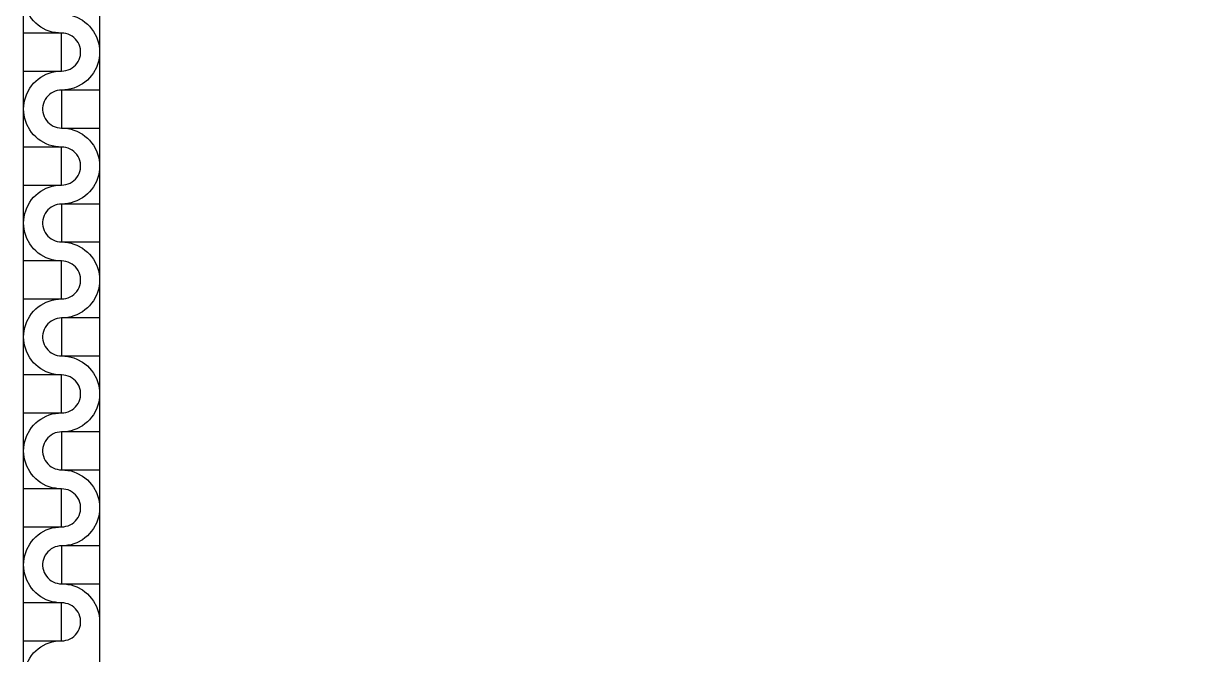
# Model space of a CAD drawing. Extents: x 190.8 to 267.1, y 124 to 174.8.
# Drawn here: x 228.885 to 231.062, y 152.776 to 153.938 of the extents above; entities that cross this region are included whole.
import ezdxf

# ---------------------------------------------------------------- set-up
doc = ezdxf.new("R2010")
doc.units = 0
doc.header["$MEASUREMENT"] = 0

msp = doc.modelspace()

# ---------------------------------------------------------------- linework, layer by layer
for points in [[(228.8846, 152.7506), (228.8846, 154.8106)], [(231.1275, 154.8106), (229.0246, 154.8106), (229.0246, 152.7506)], [(228.9546, 153.9206), (228.9489, 153.9208), (228.9431, 153.9216), (228.9374, 153.9226), (228.9319, 153.9243), (228.9264, 153.9263), (228.9164, 153.9318), (228.9116, 153.9353), (228.9071, 153.9391), (228.9031, 153.9431), (228.8994, 153.9476), (228.8959, 153.9523), (228.8904, 153.9623), (228.8884, 153.9678), (228.8866, 153.9733), (228.8856, 153.9791), (228.8849, 153.9848), (228.8846, 153.9906)], [(228.9546, 153.9556), (228.9604, 153.9553), (228.9661, 153.9546), (228.9719, 153.9536), (228.9774, 153.9518), (228.9829, 153.9498), (228.9929, 153.9443), (228.9976, 153.9408), (229.0021, 153.9371), (229.0061, 153.9331), (229.0099, 153.9286), (229.0134, 153.9238), (229.0189, 153.9138), (229.0209, 153.9083), (229.0226, 153.9028), (229.0236, 153.8971), (229.0244, 153.8913), (229.0246, 153.8856)], [(228.8846, 153.8506), (228.9546, 153.8506), (228.9546, 153.9206), (228.8846, 153.9206)], [(228.9546, 153.8506), (228.9586, 153.8508), (228.9626, 153.8516), (228.9666, 153.8526), (228.9704, 153.8543), (228.9739, 153.8563), (228.9771, 153.8588), (228.9801, 153.8616), (228.9826, 153.8646), (228.9849, 153.8681), (228.9869, 153.8718), (228.9881, 153.8756), (228.9891, 153.8796), (228.9896, 153.8836), (228.9896, 153.8876), (228.9891, 153.8916), (228.9881, 153.8956), (228.9869, 153.8996), (228.9849, 153.9031), (228.9826, 153.9066), (228.9801, 153.9096), (228.9771, 153.9123), (228.9739, 153.9148), (228.9704, 153.9168), (228.9666, 153.9186), (228.9626, 153.9196), (228.9586, 153.9203), (228.9546, 153.9206)], [(229.0246, 153.8856), (229.0244, 153.8798), (229.0236, 153.8741), (229.0226, 153.8683), (229.0209, 153.8628), (229.0189, 153.8573), (229.0134, 153.8473), (229.0099, 153.8426), (229.0061, 153.8381), (229.0021, 153.8341), (228.9976, 153.8303), (228.9929, 153.8268), (228.9829, 153.8213), (228.9774, 153.8193), (228.9719, 153.8176), (228.9661, 153.8166), (228.9604, 153.8158), (228.9546, 153.8156)], [(228.8846, 153.7806), (228.8849, 153.7863), (228.8856, 153.7921), (228.8866, 153.7978), (228.8884, 153.8033), (228.8904, 153.8088), (228.8959, 153.8188), (228.8994, 153.8236), (228.9031, 153.8281), (228.9071, 153.8321), (228.9116, 153.8358), (228.9164, 153.8393), (228.9264, 153.8448), (228.9319, 153.8468), (228.9374, 153.8486), (228.9431, 153.8496), (228.9489, 153.8503), (228.9546, 153.8506)], [(228.9546, 153.8156), (228.9506, 153.8153), (228.9466, 153.8146), (228.9426, 153.8136), (228.9389, 153.8118), (228.9354, 153.8098), (228.9321, 153.8073), (228.9291, 153.8046), (228.9266, 153.8016), (228.9244, 153.7981), (228.9224, 153.7943), (228.9211, 153.7906), (228.9201, 153.7866), (228.9196, 153.7826), (228.9196, 153.7786), (228.9201, 153.7746), (228.9211, 153.7706), (228.9224, 153.7666), (228.9244, 153.7631), (228.9266, 153.7596), (228.9291, 153.7566), (228.9321, 153.7538), (228.9354, 153.7513), (228.9389, 153.7493), (228.9426, 153.7476), (228.9466, 153.7466), (228.9506, 153.7458), (228.9546, 153.7456)], [(229.0246, 153.8156), (228.9546, 153.8156), (228.9546, 153.7456), (229.0246, 153.7456)], [(228.9546, 153.7106), (228.9489, 153.7108), (228.9431, 153.7116), (228.9374, 153.7126), (228.9319, 153.7143), (228.9264, 153.7163), (228.9164, 153.7218), (228.9116, 153.7253), (228.9071, 153.7291), (228.9031, 153.7331), (228.8994, 153.7376), (228.8959, 153.7423), (228.8904, 153.7523), (228.8884, 153.7578), (228.8866, 153.7633), (228.8856, 153.7691), (228.8849, 153.7748), (228.8846, 153.7806)], [(228.9546, 153.7456), (228.9604, 153.7453), (228.9661, 153.7446), (228.9719, 153.7436), (228.9774, 153.7418), (228.9829, 153.7398), (228.9929, 153.7343), (228.9976, 153.7308), (229.0021, 153.7271), (229.0061, 153.7231), (229.0099, 153.7186), (229.0134, 153.7138), (229.0189, 153.7038), (229.0209, 153.6983), (229.0226, 153.6928), (229.0236, 153.6871), (229.0244, 153.6813), (229.0246, 153.6756)], [(228.8846, 153.6406), (228.9546, 153.6406), (228.9546, 153.7106), (228.8846, 153.7106)], [(228.9546, 153.6406), (228.9586, 153.6408), (228.9626, 153.6416), (228.9666, 153.6426), (228.9704, 153.6443), (228.9739, 153.6463), (228.9771, 153.6488), (228.9801, 153.6516), (228.9826, 153.6546), (228.9849, 153.6581), (228.9869, 153.6618), (228.9881, 153.6656), (228.9891, 153.6696), (228.9896, 153.6736), (228.9896, 153.6776), (228.9891, 153.6816), (228.9881, 153.6856), (228.9869, 153.6896), (228.9849, 153.6931), (228.9826, 153.6966), (228.9801, 153.6996), (228.9771, 153.7023), (228.9739, 153.7048), (228.9704, 153.7068), (228.9666, 153.7086), (228.9626, 153.7096), (228.9586, 153.7103), (228.9546, 153.7106)], [(229.0246, 153.6756), (229.0244, 153.6698), (229.0236, 153.6641), (229.0226, 153.6583), (229.0209, 153.6528), (229.0189, 153.6473), (229.0134, 153.6373), (229.0099, 153.6326), (229.0061, 153.6281), (229.0021, 153.6241), (228.9976, 153.6203), (228.9929, 153.6168), (228.9829, 153.6113), (228.9774, 153.6093), (228.9719, 153.6076), (228.9661, 153.6066), (228.9604, 153.6058), (228.9546, 153.6056)], [(228.8846, 153.5706), (228.8849, 153.5763), (228.8856, 153.5821), (228.8866, 153.5878), (228.8884, 153.5933), (228.8904, 153.5988), (228.8959, 153.6088), (228.8994, 153.6136), (228.9031, 153.6181), (228.9071, 153.6221), (228.9116, 153.6258), (228.9164, 153.6293), (228.9264, 153.6348), (228.9319, 153.6368), (228.9374, 153.6386), (228.9431, 153.6396), (228.9489, 153.6403), (228.9546, 153.6406)], [(228.9546, 153.6056), (228.9506, 153.6053), (228.9466, 153.6046), (228.9426, 153.6036), (228.9389, 153.6018), (228.9354, 153.5998), (228.9321, 153.5973), (228.9291, 153.5946), (228.9266, 153.5916), (228.9244, 153.5881), (228.9224, 153.5843), (228.9211, 153.5806), (228.9201, 153.5766), (228.9196, 153.5726), (228.9196, 153.5686), (228.9201, 153.5646), (228.9211, 153.5606), (228.9224, 153.5566), (228.9244, 153.5531), (228.9266, 153.5496), (228.9291, 153.5466), (228.9321, 153.5438), (228.9354, 153.5413), (228.9389, 153.5393), (228.9426, 153.5376), (228.9466, 153.5366), (228.9506, 153.5358), (228.9546, 153.5356)], [(229.0246, 153.6056), (228.9546, 153.6056), (228.9546, 153.5356), (229.0246, 153.5356)], [(228.9546, 153.5006), (228.9489, 153.5008), (228.9431, 153.5016), (228.9374, 153.5026), (228.9319, 153.5043), (228.9264, 153.5063), (228.9164, 153.5118), (228.9116, 153.5153), (228.9071, 153.5191), (228.9031, 153.5231), (228.8994, 153.5276), (228.8959, 153.5323), (228.8904, 153.5423), (228.8884, 153.5478), (228.8866, 153.5533), (228.8856, 153.5591), (228.8849, 153.5648), (228.8846, 153.5706)], [(228.9546, 153.5356), (228.9604, 153.5353), (228.9661, 153.5346), (228.9719, 153.5336), (228.9774, 153.5318), (228.9829, 153.5298), (228.9929, 153.5243), (228.9976, 153.5208), (229.0021, 153.5171), (229.0061, 153.5131), (229.0099, 153.5086), (229.0134, 153.5038), (229.0189, 153.4938), (229.0209, 153.4883), (229.0226, 153.4828), (229.0236, 153.4771), (229.0244, 153.4713), (229.0246, 153.4656)], [(228.8846, 153.4306), (228.9546, 153.4306), (228.9546, 153.5006), (228.8846, 153.5006)], [(228.9546, 153.4306), (228.9586, 153.4308), (228.9626, 153.4316), (228.9666, 153.4326), (228.9704, 153.4343), (228.9739, 153.4363), (228.9771, 153.4388), (228.9801, 153.4416), (228.9826, 153.4446), (228.9849, 153.4481), (228.9869, 153.4518), (228.9881, 153.4556), (228.9891, 153.4596), (228.9896, 153.4636), (228.9896, 153.4676), (228.9891, 153.4716), (228.9881, 153.4756), (228.9869, 153.4796), (228.9849, 153.4831), (228.9826, 153.4866), (228.9801, 153.4896), (228.9771, 153.4923), (228.9739, 153.4948), (228.9704, 153.4968), (228.9666, 153.4986), (228.9626, 153.4996), (228.9586, 153.5003), (228.9546, 153.5006)], [(229.0246, 153.4656), (229.0244, 153.4598), (229.0236, 153.4541), (229.0226, 153.4483), (229.0209, 153.4428), (229.0189, 153.4373), (229.0134, 153.4273), (229.0099, 153.4226), (229.0061, 153.4181), (229.0021, 153.4141), (228.9976, 153.4103), (228.9929, 153.4068), (228.9829, 153.4013), (228.9774, 153.3993), (228.9719, 153.3976), (228.9661, 153.3966), (228.9604, 153.3958), (228.9546, 153.3956)], [(228.8846, 153.3606), (228.8849, 153.3663), (228.8856, 153.3721), (228.8866, 153.3778), (228.8884, 153.3833), (228.8904, 153.3888), (228.8959, 153.3988), (228.8994, 153.4036), (228.9031, 153.4081), (228.9071, 153.4121), (228.9116, 153.4158), (228.9164, 153.4193), (228.9264, 153.4248), (228.9319, 153.4268), (228.9374, 153.4286), (228.9431, 153.4296), (228.9489, 153.4303), (228.9546, 153.4306)], [(228.9546, 153.3956), (228.9506, 153.3953), (228.9466, 153.3946), (228.9426, 153.3936), (228.9389, 153.3918), (228.9354, 153.3898), (228.9321, 153.3873), (228.9291, 153.3846), (228.9266, 153.3816), (228.9244, 153.3781), (228.9224, 153.3743), (228.9211, 153.3706), (228.9201, 153.3666), (228.9196, 153.3626), (228.9196, 153.3586), (228.9201, 153.3546), (228.9211, 153.3506), (228.9224, 153.3466), (228.9244, 153.3431), (228.9266, 153.3396), (228.9291, 153.3366), (228.9321, 153.3338), (228.9354, 153.3313), (228.9389, 153.3293), (228.9426, 153.3276), (228.9466, 153.3266), (228.9506, 153.3258), (228.9546, 153.3256)], [(229.0246, 153.3956), (228.9546, 153.3956), (228.9546, 153.3256), (229.0246, 153.3256)], [(228.9546, 153.2906), (228.9489, 153.2908), (228.9431, 153.2916), (228.9374, 153.2926), (228.9319, 153.2943), (228.9264, 153.2963), (228.9164, 153.3018), (228.9116, 153.3053), (228.9071, 153.3091), (228.9031, 153.3131), (228.8994, 153.3176), (228.8959, 153.3223), (228.8904, 153.3323), (228.8884, 153.3378), (228.8866, 153.3433), (228.8856, 153.3491), (228.8849, 153.3548), (228.8846, 153.3606)], [(228.9546, 153.3256), (228.9604, 153.3253), (228.9661, 153.3246), (228.9719, 153.3236), (228.9774, 153.3218), (228.9829, 153.3198), (228.9929, 153.3143), (228.9976, 153.3108), (229.0021, 153.3071), (229.0061, 153.3031), (229.0099, 153.2986), (229.0134, 153.2938), (229.0189, 153.2838), (229.0209, 153.2783), (229.0226, 153.2728), (229.0236, 153.2671), (229.0244, 153.2613), (229.0246, 153.2556)], [(228.8846, 153.2206), (228.9546, 153.2206), (228.9546, 153.2906), (228.8846, 153.2906)], [(228.9546, 153.2206), (228.9586, 153.2208), (228.9626, 153.2216), (228.9666, 153.2226), (228.9704, 153.2243), (228.9739, 153.2263), (228.9771, 153.2288), (228.9801, 153.2316), (228.9826, 153.2346), (228.9849, 153.2381), (228.9869, 153.2418), (228.9881, 153.2456), (228.9891, 153.2496), (228.9896, 153.2536), (228.9896, 153.2576), (228.9891, 153.2616), (228.9881, 153.2656), (228.9869, 153.2696), (228.9849, 153.2731), (228.9826, 153.2766), (228.9801, 153.2796), (228.9771, 153.2823), (228.9739, 153.2848), (228.9704, 153.2868), (228.9666, 153.2886), (228.9626, 153.2896), (228.9586, 153.2903), (228.9546, 153.2906)], [(229.0246, 153.2556), (229.0244, 153.2498), (229.0236, 153.2441), (229.0226, 153.2383), (229.0209, 153.2328), (229.0189, 153.2273), (229.0134, 153.2173), (229.0099, 153.2126), (229.0061, 153.2081), (229.0021, 153.2041), (228.9976, 153.2003), (228.9929, 153.1968), (228.9829, 153.1913), (228.9774, 153.1893), (228.9719, 153.1876), (228.9661, 153.1866), (228.9604, 153.1858), (228.9546, 153.1856)], [(228.8846, 153.1506), (228.8849, 153.1563), (228.8856, 153.1621), (228.8866, 153.1678), (228.8884, 153.1733), (228.8904, 153.1788), (228.8959, 153.1888), (228.8994, 153.1936), (228.9031, 153.1981), (228.9071, 153.2021), (228.9116, 153.2058), (228.9164, 153.2093), (228.9264, 153.2148), (228.9319, 153.2168), (228.9374, 153.2186), (228.9431, 153.2196), (228.9489, 153.2203), (228.9546, 153.2206)], [(228.9546, 153.1856), (228.9506, 153.1853), (228.9466, 153.1846), (228.9426, 153.1836), (228.9389, 153.1818), (228.9354, 153.1798), (228.9321, 153.1773), (228.9291, 153.1746), (228.9266, 153.1716), (228.9244, 153.1681), (228.9224, 153.1643), (228.9211, 153.1606), (228.9201, 153.1566), (228.9196, 153.1526), (228.9196, 153.1486), (228.9201, 153.1446), (228.9211, 153.1406), (228.9224, 153.1366), (228.9244, 153.1331), (228.9266, 153.1296), (228.9291, 153.1266), (228.9321, 153.1238), (228.9354, 153.1213), (228.9389, 153.1193), (228.9426, 153.1176), (228.9466, 153.1166), (228.9506, 153.1158), (228.9546, 153.1156)], [(229.0246, 153.1856), (228.9546, 153.1856), (228.9546, 153.1156), (229.0246, 153.1156)], [(228.9546, 153.0806), (228.9489, 153.0808), (228.9431, 153.0816), (228.9374, 153.0826), (228.9319, 153.0843), (228.9264, 153.0863), (228.9164, 153.0918), (228.9116, 153.0953), (228.9071, 153.0991), (228.9031, 153.1031), (228.8994, 153.1076), (228.8959, 153.1123), (228.8904, 153.1223), (228.8884, 153.1278), (228.8866, 153.1333), (228.8856, 153.1391), (228.8849, 153.1448), (228.8846, 153.1506)], [(228.9546, 153.1156), (228.9604, 153.1153), (228.9661, 153.1146), (228.9719, 153.1136), (228.9774, 153.1118), (228.9829, 153.1098), (228.9929, 153.1043), (228.9976, 153.1008), (229.0021, 153.0971), (229.0061, 153.0931), (229.0099, 153.0886), (229.0134, 153.0838), (229.0189, 153.0738), (229.0209, 153.0683), (229.0226, 153.0628), (229.0236, 153.0571), (229.0244, 153.0513), (229.0246, 153.0456)], [(228.8846, 153.0106), (228.9546, 153.0106), (228.9546, 153.0806), (228.8846, 153.0806)], [(228.9546, 153.0106), (228.9586, 153.0108), (228.9626, 153.0116), (228.9666, 153.0126), (228.9704, 153.0143), (228.9739, 153.0163), (228.9771, 153.0188), (228.9801, 153.0216), (228.9826, 153.0246), (228.9849, 153.0281), (228.9869, 153.0318), (228.9881, 153.0356), (228.9891, 153.0396), (228.9896, 153.0436), (228.9896, 153.0476), (228.9891, 153.0516), (228.9881, 153.0556), (228.9869, 153.0596), (228.9849, 153.0631), (228.9826, 153.0666), (228.9801, 153.0696), (228.9771, 153.0723), (228.9739, 153.0748), (228.9704, 153.0768), (228.9666, 153.0786), (228.9626, 153.0796), (228.9586, 153.0803), (228.9546, 153.0806)], [(229.0246, 153.0456), (229.0244, 153.0398), (229.0236, 153.0341), (229.0226, 153.0283), (229.0209, 153.0228), (229.0189, 153.0173), (229.0134, 153.0073), (229.0099, 153.0026), (229.0061, 152.9981), (229.0021, 152.9941), (228.9976, 152.9903), (228.9929, 152.9868), (228.9829, 152.9813), (228.9774, 152.9793), (228.9719, 152.9776), (228.9661, 152.9766), (228.9604, 152.9758), (228.9546, 152.9756)], [(228.8846, 152.9406), (228.8849, 152.9463), (228.8856, 152.9521), (228.8866, 152.9578), (228.8884, 152.9633), (228.8904, 152.9688), (228.8959, 152.9788), (228.8994, 152.9836), (228.9031, 152.9881), (228.9071, 152.9921), (228.9116, 152.9958), (228.9164, 152.9993), (228.9264, 153.0048), (228.9319, 153.0068), (228.9374, 153.0086), (228.9431, 153.0096), (228.9489, 153.0103), (228.9546, 153.0106)], [(228.9546, 152.9756), (228.9506, 152.9753), (228.9466, 152.9746), (228.9426, 152.9736), (228.9389, 152.9718), (228.9354, 152.9698), (228.9321, 152.9673), (228.9291, 152.9646), (228.9266, 152.9616), (228.9244, 152.9581), (228.9224, 152.9543), (228.9211, 152.9506), (228.9201, 152.9466), (228.9196, 152.9426), (228.9196, 152.9386), (228.9201, 152.9346), (228.9211, 152.9306), (228.9224, 152.9266), (228.9244, 152.9231), (228.9266, 152.9196), (228.9291, 152.9166), (228.9321, 152.9138), (228.9354, 152.9113), (228.9389, 152.9093), (228.9426, 152.9076), (228.9466, 152.9066), (228.9506, 152.9058), (228.9546, 152.9056)], [(229.0246, 152.9756), (228.9546, 152.9756), (228.9546, 152.9056), (229.0246, 152.9056)], [(228.9546, 152.8706), (228.9489, 152.8708), (228.9431, 152.8716), (228.9374, 152.8726), (228.9319, 152.8743), (228.9264, 152.8763), (228.9164, 152.8818), (228.9116, 152.8853), (228.9071, 152.8891), (228.9031, 152.8931), (228.8994, 152.8976), (228.8959, 152.9023), (228.8904, 152.9123), (228.8884, 152.9178), (228.8866, 152.9233), (228.8856, 152.9291), (228.8849, 152.9348), (228.8846, 152.9406)], [(228.9546, 152.9056), (228.9604, 152.9053), (228.9661, 152.9046), (228.9719, 152.9036), (228.9774, 152.9018), (228.9829, 152.8998), (228.9929, 152.8943), (228.9976, 152.8908), (229.0021, 152.8871), (229.0061, 152.8831), (229.0099, 152.8786), (229.0134, 152.8738), (229.0189, 152.8638), (229.0209, 152.8583), (229.0226, 152.8528), (229.0236, 152.8471), (229.0244, 152.8413), (229.0246, 152.8356)], [(228.8846, 152.8006), (228.9546, 152.8006), (228.9546, 152.8706), (228.8846, 152.8706)], [(228.9546, 152.8006), (228.9586, 152.8008), (228.9626, 152.8016), (228.9666, 152.8026), (228.9704, 152.8043), (228.9739, 152.8063), (228.9771, 152.8088), (228.9801, 152.8116), (228.9826, 152.8146), (228.9849, 152.8181), (228.9869, 152.8218), (228.9881, 152.8256), (228.9891, 152.8296), (228.9896, 152.8336), (228.9896, 152.8376), (228.9891, 152.8416), (228.9881, 152.8456), (228.9869, 152.8496), (228.9849, 152.8531), (228.9826, 152.8566), (228.9801, 152.8596), (228.9771, 152.8623), (228.9739, 152.8648), (228.9704, 152.8668), (228.9666, 152.8686), (228.9626, 152.8696), (228.9586, 152.8703), (228.9546, 152.8706)], [(228.8875, 152.7506), (228.8884, 152.7533), (228.8904, 152.7588), (228.8959, 152.7688), (228.8994, 152.7736), (228.9031, 152.7781), (228.9071, 152.7821), (228.9116, 152.7858), (228.9164, 152.7893), (228.9264, 152.7948), (228.9319, 152.7968), (228.9374, 152.7986), (228.9431, 152.7996), (228.9489, 152.8003), (228.9546, 152.8006)]]:
    msp.add_lwpolyline(points)

doc.saveas('drawing.dxf')
